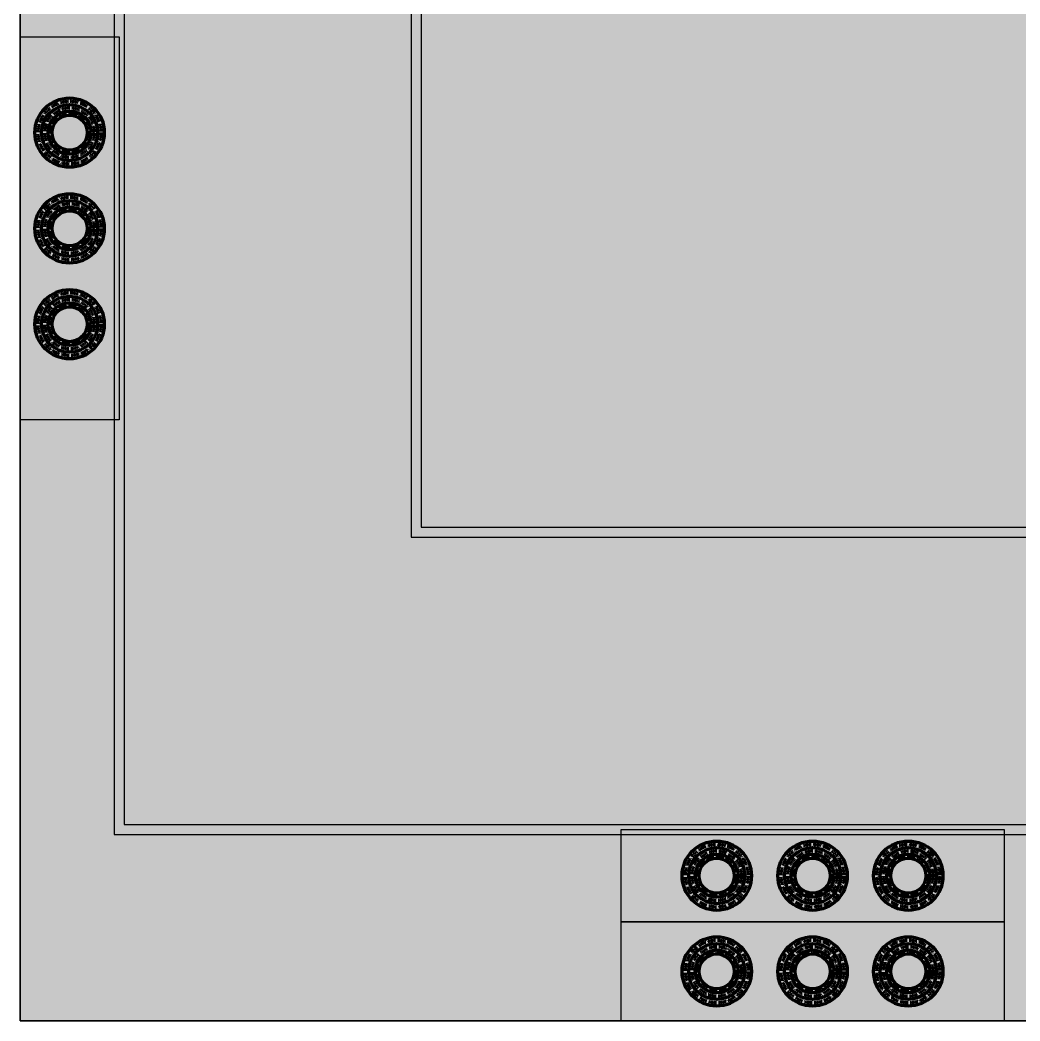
# Model space of a CAD drawing. Header units: millimetres. Extents: x 2008 to 4416, y 118 to 2668.
# Drawn here: x 2008 to 3522, y 118 to 1633 of the extents above; entities that cross this region are included whole.
import ezdxf

# ---------------------------------------------------------------- set-up
doc = ezdxf.new("R2010")
doc.units = ezdxf.units.MM
doc.linetypes.add('ACAD_ISO02W100', pattern=[15, 12, -3])

# ---------------------------------------------------------------- blocks, each defined once
blk = doc.blocks.new('行车道')
at = {"true_color": 0x000000}
h = blk.add_hatch(color=18, dxfattribs=at)
h.dxf.hatch_style = 1
h.paths.add_polyline_path([(-1801.2, 2360.2), (-1801.2, 2375.2), (-3101.2, 2375.2), (-3758.7, 2375.2), (-3758.7, 400.2), (-1493.7, 400.2), (-1493.7, 2217.7), (-1508.7, 2217.7), (-1508.7, 415.2), (-3743.7, 415.2), (-3743.7, 2360.2), (-3101.2, 2360.2)])
h = blk.add_hatch(color=18, dxfattribs=at)
h.dxf.hatch_style = 1
h.paths.add_polyline_path([(-1943.7, 1925.2), (-3101.2, 1925.2), (-3308.7, 1925.2), (-3308.7, 850.2), (-1943.7, 850.2)])
h.paths.add_polyline_path([(-3101.2, 1910.2), (-1958.7, 1910.2), (-1958.7, 865.2), (-3293.7, 865.2), (-3293.7, 1910.2)], flags=16)
for points in [[(-1801.2, 2375.2), (-3101.2, 2375.2), (-3758.7, 2375.2), (-3758.7, 400.2), (-1493.7, 400.2), (-1493.7, 2217.7)], [(-1801.2, 2360.2), (-3101.2, 2360.2), (-3743.7, 2360.2), (-3743.7, 415.2), (-1508.7, 415.2), (-1508.7, 2217.7)]]:
    blk.add_lwpolyline(points)
for points in [[(-1943.7, 1925.2), (-3101.2, 1925.2), (-3308.7, 1925.2), (-3308.7, 850.2), (-1943.7, 850.2)], [(-1958.7, 1910.2), (-3101.2, 1910.2), (-3293.7, 1910.2), (-3293.7, 865.2), (-1958.7, 865.2)]]:
    blk.add_lwpolyline(points, close=True)
blk = doc.blocks.new('色环')
at = {"color": 1, "lineweight": 100}
for radius in [52.5, 42.5, 32.5, 26.5]:
    blk.add_circle((4616.6, 306.2), radius, dxfattribs=at)
at = {"color": 1, "linetype": 'ACAD_ISO02W100', "lineweight": 100}
for radius in [47.5, 37.5, 29]:
    blk.add_circle((4616.6, 306.2), radius, dxfattribs=at)
at = {"color": 3, "lineweight": 100}
for radius in [52.5, 42.5, 32.5, 26.5]:
    blk.add_circle((4761.6, 306.2), radius, dxfattribs=at)
at = {"color": 3, "linetype": 'ACAD_ISO02W100', "lineweight": 100}
for radius in [47.5, 37.5, 29]:
    blk.add_circle((4761.6, 306.2), radius, dxfattribs=at)
at = {"color": 5, "lineweight": 100}
for radius in [52.5, 42.5, 32.5, 26.5]:
    blk.add_circle((4906.6, 306.2), radius, dxfattribs=at)
at = {"color": 5, "linetype": 'ACAD_ISO02W100', "lineweight": 100}
for radius in [47.5, 37.5, 29]:
    blk.add_circle((4906.6, 306.2), radius, dxfattribs=at)

msp = doc.modelspace()

# ---------------------------------------------------------------- hatches: boundary and pattern name
h = msp.add_hatch(color=2)
h.dxf.hatch_style = 1
h.paths.add_polyline_path([(2150.635, 2375.156), (2761.297, 2375.156, -0.3239799), (2658.135, 2517.656), (2008.135, 2517.656), (2008.135, 1607.656), (2150.635, 1607.656)])
h.paths.add_polyline_path([(2918.135, 400.156), (2150.635, 400.156), (2150.635, 1027.656), (2008.135, 1027.656), (2008.135, 117.656), (2918.135, 117.656), (2918.135, 267.656)])
h.paths.add_polyline_path([(4408.135, 400.156), (3498.135, 400.156), (3498.135, 267.656), (3498.135, 117.656), (4408.135, 117.656)])
h.paths.add_polyline_path([(4055.944, 306.229, -1), (4160.944, 306.229, -1)], flags=16)
h.paths.add_polyline_path([(4060.944, 306.229, -1), (4155.944, 306.229, -1)], flags=0)
h.paths.add_polyline_path([(4065.944, 306.229, -1), (4150.944, 306.229, -1)], flags=0)
h.paths.add_polyline_path([(4070.944, 306.229, -1), (4145.944, 306.229, -1)], flags=0)
h.paths.add_polyline_path([(4075.944, 306.229, -1), (4140.944, 306.229, -1)], flags=0)
h.paths.add_polyline_path([(4079.444, 306.229, -1), (4137.444, 306.229, -1)], flags=0)
h.paths.add_polyline_path([(4081.944, 306.229, -1), (4134.944, 306.229, -1)], flags=0)
h.paths.add_polyline_path([(4108.135, 2517.656), (3608.135, 2517.656), (3608.135, 2507.656), (3458.135, 2507.656), (3458.135, 2517.656), (2958.135, 2517.656, -0.3239799), (2854.972, 2375.156), (4108.135, 2375.156)])
at = {"true_color": 0x939598}
h = msp.add_hatch(color=252, dxfattribs=at)
h.dxf.hatch_style = 1
h.paths.add_polyline_path([(4400.635, 2217.656), (4108.135, 2217.656), (4108.135, 2360.156), (2808.135, 2360.156), (2165.635, 2360.156), (2165.635, 415.156), (4400.635, 415.156)])
h.paths.add_polyline_path([(2600.635, 850.156), (2600.635, 1925.156), (2808.135, 1925.156), (3965.635, 1925.156), (3965.635, 850.156)], flags=16)
h.paths.add_polyline_path([(2615.635, 865.156), (2615.635, 1910.156), (2808.135, 1910.156), (3950.635, 1910.156), (3950.635, 865.156)], flags=0)
h = msp.add_hatch(color=2)
h.dxf.hatch_style = 1
h.paths.add_polyline_path([(3950.635, 1910.156), (2808.135, 1910.156), (2615.635, 1910.156), (2615.635, 865.156), (3950.635, 865.156)])
at = {"true_color": 0xffffff}
h = msp.add_hatch(color=7, dxfattribs=at)
h.dxf.hatch_style = 1
h.paths.add_polyline_path([(2150.635, 1607.656), (2008.135, 1607.656), (2008.135, 1027.656), (2150.635, 1027.656)])
h.paths.add_polyline_path([(3498.135, 267.656), (2918.135, 267.656), (2918.135, 117.656), (3498.135, 117.656)])
h.paths.add_polyline_path([(3498.135, 400.156), (2918.135, 400.156), (2918.135, 267.656), (3498.135, 267.656)])

# ---------------------------------------------------------------- linework, layer by layer
for p, q in [((2008.135, 117.656), (2008.135, 2517.656)), ((4408.135, 117.656), (2008.135, 117.656))]:
    msp.add_line(p, q)
msp.add_lwpolyline([(2658.135, 2517.656), (2008.135, 2517.656), (2008.135, 117.656), (4408.135, 117.656), (4408.135, 2517.656), (2958.135, 2517.656)])
for points in [[(2008.135, 1027.656), (2008.135, 1607.656), (2158.135, 1607.656), (2158.135, 1027.656)], [(2918.135, 407.656), (3498.135, 407.656), (3498.135, 267.656), (2918.135, 267.656)], [(3498.135, 117.656), (2918.135, 117.656), (2918.135, 267.656), (3498.135, 267.656)]]:
    msp.add_lwpolyline(points, close=True)

# ---------------------------------------------------------------- block references
for name, p in [('行车道', (5909.31, 0)), ('色环', (-1553.475, 31.428)), ('色环', (-1553.475, -113.572))]:
    msp.add_blockref(name, p)
at = {"rotation": 90}
msp.add_blockref('色环', (2389.363, -3443.954), dxfattribs=at)

doc.saveas('drawing.dxf')
